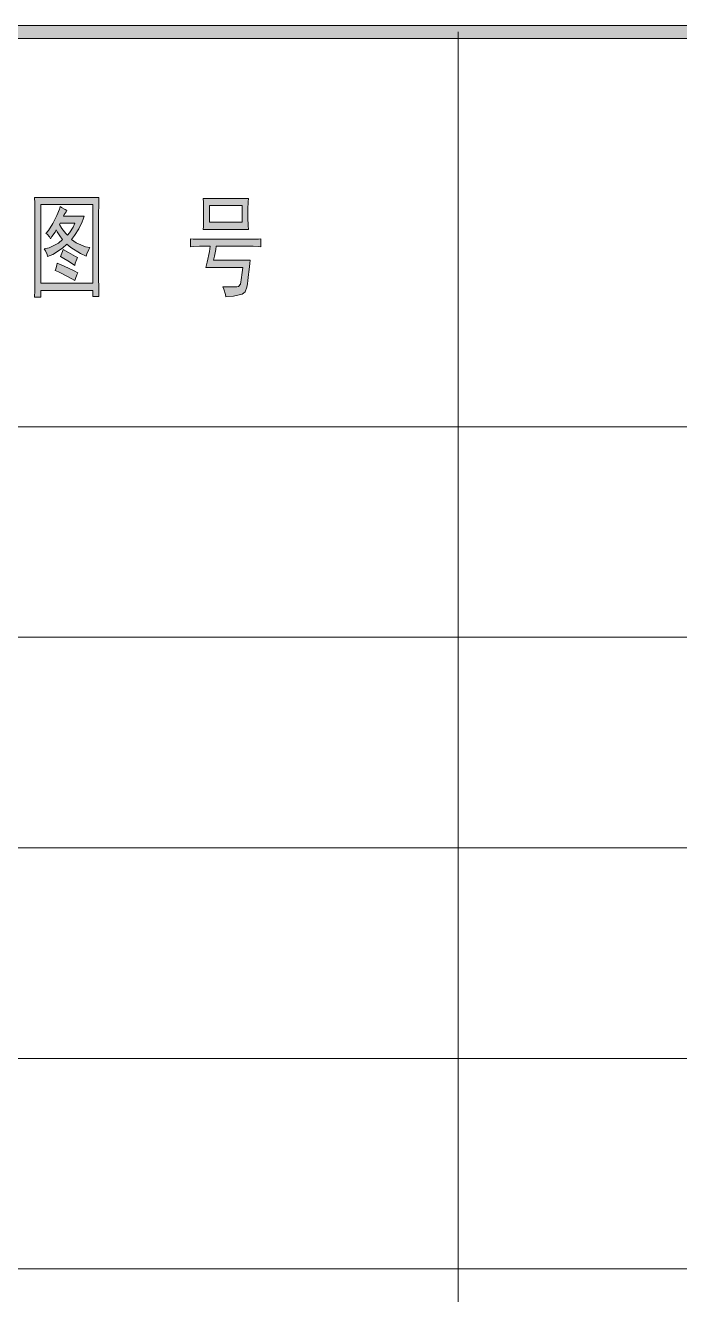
# Model space of a CAD drawing. Header units: millimetres. Extents: x 0 to 207, y 0 to 293.
# Drawn here: x 50.32 to 74.8, y 195.37 to 242.88 of the extents above; entities that cross this region are included whole.
import ezdxf

# ---------------------------------------------------------------- set-up
doc = ezdxf.new("R2010")
doc.units = ezdxf.units.MM

msp = doc.modelspace()

# ---------------------------------------------------------------- hatches: boundary and pattern name
h = msp.add_hatch(color=0)
h.dxf.hatch_style = 2
h.paths.add_polyline_path([(201.9935, 242.883972), (201.9935, 242.390083), (25.124833, 242.390083), (25.124833, 242.883972)])
h = msp.add_hatch(color=0)
h.paths.add_polyline_path([(53.068361, 236.438722), (53.061306, 236.234111), (53.05425, 235.7755), (53.05425, 235.528556), (53.05425, 233.750556), (53.05425, 233.493028), (53.061306, 232.985028), (53.068361, 232.738083), (52.835528, 232.738083), (52.835528, 232.953278), (50.89525, 232.953278), (50.89525, 232.702806), (50.662417, 232.702806), (50.665944, 232.960333), (50.673, 233.493028), (50.673, 233.768194), (50.673, 235.528556), (50.673, 235.768444), (50.665944, 236.223528), (50.662417, 236.438722)])
h.paths.add_polyline_path([(52.835528, 233.2355), (52.835528, 236.174139), (50.89525, 236.174139), (50.89525, 233.2355)])
h = msp.add_hatch(color=0)
h.paths.add_polyline_path([(58.659889, 236.406972), (58.652833, 236.2835), (58.645778, 236.001278), (58.645778, 235.842528), (58.645778, 235.683778), (58.652833, 235.387444), (58.659889, 235.246333), (56.973611, 235.246333), (56.977139, 235.359222), (56.984194, 235.634389), (56.984194, 235.793139), (56.984194, 235.958944), (56.977139, 236.265861), (56.973611, 236.406972)])
h.paths.add_polyline_path([(58.427056, 235.510917), (58.427056, 236.142389), (57.206444, 236.142389), (57.206444, 235.510917)])
h = msp.add_hatch(color=0)
h.paths.add_polyline_path([(51.868917, 235.958944), (51.837167, 235.909556), (51.770139, 235.800194), (51.741917, 235.74375), (52.521556, 235.74375), (52.496861, 235.669667), (52.422778, 235.486222), (52.369861, 235.376861), (52.316944, 235.271028), (52.154667, 235.0135), (52.045306, 234.861806), (52.218167, 234.738333), (52.560361, 234.590167), (52.729694, 234.565472), (52.690889, 234.487861), (52.620333, 234.332639), (52.592111, 234.247972), (52.376917, 234.339694), (52.017083, 234.565472), (51.868917, 234.696), (51.703111, 234.53725), (51.343278, 234.307944), (51.14925, 234.230333), (51.131611, 234.307944), (51.068111, 234.449056), (51.02225, 234.512556), (51.209222, 234.554889), (51.551417, 234.731278), (51.706639, 234.861806), (51.6255, 234.971167), (51.509083, 235.154611), (51.473806, 235.228694), (51.424417, 235.144028), (51.311528, 234.978222), (51.255083, 234.897083), (51.21275, 234.964111), (51.128083, 235.062889), (51.078694, 235.094639), (51.177472, 235.211056), (51.346806, 235.472111), (51.417361, 235.61675), (51.487917, 235.764917), (51.586694, 236.008333), (51.614917, 236.107111), (51.671361, 236.068306), (51.801889, 235.990694)])
h.paths.add_polyline_path([(51.590222, 235.42625), (51.678417, 235.285139), (51.830111, 235.087583), (51.893611, 235.027611), (51.967694, 235.112278), (52.108806, 235.334528), (52.172306, 235.475639), (51.614917, 235.475639)])
h = msp.add_hatch(color=0)
h.dxf.hatch_style = 2
h.paths.add_polyline_path([(58.726917, 234.879444), (58.839806, 234.879444), (59.037361, 234.8865), (59.122028, 234.897083), (59.122028, 234.597222), (59.037361, 234.604278), (58.839806, 234.614861), (58.726917, 234.614861), (57.460444, 234.614861), (57.439278, 234.498444), (57.386361, 234.240917), (57.358139, 234.099806), (58.726917, 234.099806), (58.709278, 233.96575), (58.684583, 233.7435), (58.674, 233.651778), (58.666944, 233.560056), (58.64225, 233.337806), (58.624611, 233.210806), (58.606972, 233.080278), (58.536417, 232.907417), (58.4835, 232.861556), (58.430583, 232.815694), (58.098972, 232.745139), (57.820278, 232.720444), (57.799111, 232.812167), (57.739139, 233.002667), (57.703861, 233.101444), (57.915528, 233.094389), (58.180111, 233.094389), (58.233028, 233.101444), (58.289472, 233.112028), (58.363556, 233.196694), (58.377667, 233.277833), (58.395306, 233.355444), (58.430583, 233.627083), (58.448222, 233.817583), (57.065333, 233.817583), (57.11825, 234.015139), (57.199389, 234.413778), (57.227611, 234.614861), (56.948917, 234.614861), (56.828972, 234.614861), (56.599667, 234.604278), (56.497361, 234.597222), (56.497361, 234.897083), (56.599667, 234.8865), (56.828972, 234.879444), (56.948917, 234.879444)])
h = msp.add_hatch(color=0)
h.dxf.hatch_style = 2
h.paths.add_polyline_path([(51.731333, 234.498444), (51.928889, 234.382028), (52.197, 234.230333), (52.264028, 234.198583), (52.235806, 234.131556), (52.182889, 233.983389), (52.161722, 233.898722), (51.964167, 234.032778), (51.696056, 234.198583), (51.6255, 234.230333), (51.653722, 234.290306), (51.706639, 234.424361)])
h = msp.add_hatch(color=0)
h.dxf.hatch_style = 2
h.paths.add_polyline_path([(51.509083, 233.983389), (51.766611, 233.874028), (52.147611, 233.690583), (52.278139, 233.6165), (52.246389, 233.549472), (52.189944, 233.408361), (52.161722, 233.334278), (51.921833, 233.475389), (51.554944, 233.658833), (51.427944, 233.701167), (51.452639, 233.768194), (51.491444, 233.909306)])

# ---------------------------------------------------------------- linework, layer by layer
at = {"color": 0, "lineweight": 0}
for points in [[(201.9935, 242.883972), (201.9935, 242.390083), (25.124833, 242.390083), (25.124833, 242.883972)], [(53.068361, 236.438722), (53.061306, 236.234111), (53.05425, 235.7755), (53.05425, 235.528556), (53.05425, 233.750556), (53.05425, 233.493028), (53.061306, 232.985028), (53.068361, 232.738083), (52.835528, 232.738083), (52.835528, 232.953278), (50.89525, 232.953278), (50.89525, 232.702806), (50.662417, 232.702806), (50.665944, 232.960333), (50.673, 233.493028), (50.673, 233.768194), (50.673, 235.528556), (50.673, 235.768444), (50.665944, 236.223528), (50.662417, 236.438722)], [(52.835528, 233.2355), (52.835528, 236.174139), (50.89525, 236.174139), (50.89525, 233.2355)], [(58.659889, 236.406972), (58.652833, 236.2835), (58.645778, 236.001278), (58.645778, 235.842528), (58.645778, 235.683778), (58.652833, 235.387444), (58.659889, 235.246333), (56.973611, 235.246333), (56.977139, 235.359222), (56.984194, 235.634389), (56.984194, 235.793139), (56.984194, 235.958944), (56.977139, 236.265861), (56.973611, 236.406972)], [(51.868917, 235.958944), (51.837167, 235.909556), (51.770139, 235.800194), (51.741917, 235.74375), (52.521556, 235.74375), (52.496861, 235.669667), (52.422778, 235.486222), (52.369861, 235.376861), (52.316944, 235.271028), (52.154667, 235.0135), (52.045306, 234.861806), (52.218167, 234.738333), (52.560361, 234.590167), (52.729694, 234.565472), (52.690889, 234.487861), (52.620333, 234.332639), (52.592111, 234.247972), (52.376917, 234.339694), (52.017083, 234.565472), (51.868917, 234.696), (51.703111, 234.53725), (51.343278, 234.307944), (51.14925, 234.230333), (51.131611, 234.307944), (51.068111, 234.449056), (51.02225, 234.512556), (51.209222, 234.554889), (51.551417, 234.731278), (51.706639, 234.861806), (51.6255, 234.971167), (51.509083, 235.154611), (51.473806, 235.228694), (51.424417, 235.144028), (51.311528, 234.978222), (51.255083, 234.897083), (51.21275, 234.964111), (51.128083, 235.062889), (51.078694, 235.094639), (51.177472, 235.211056), (51.346806, 235.472111), (51.417361, 235.61675), (51.487917, 235.764917), (51.586694, 236.008333), (51.614917, 236.107111), (51.671361, 236.068306), (51.801889, 235.990694)], [(58.427056, 235.510917), (58.427056, 236.142389), (57.206444, 236.142389), (57.206444, 235.510917)], [(51.590222, 235.42625), (51.678417, 235.285139), (51.830111, 235.087583), (51.893611, 235.027611), (51.967694, 235.112278), (52.108806, 235.334528), (52.172306, 235.475639), (51.614917, 235.475639)], [(58.726917, 234.879444), (58.839806, 234.879444), (59.037361, 234.8865), (59.122028, 234.897083), (59.122028, 234.597222), (59.037361, 234.604278), (58.839806, 234.614861), (58.726917, 234.614861), (57.460444, 234.614861), (57.439278, 234.498444), (57.386361, 234.240917), (57.358139, 234.099806), (58.726917, 234.099806), (58.709278, 233.96575), (58.684583, 233.7435), (58.674, 233.651778), (58.666944, 233.560056), (58.64225, 233.337806), (58.624611, 233.210806), (58.606972, 233.080278), (58.536417, 232.907417), (58.4835, 232.861556), (58.430583, 232.815694), (58.098972, 232.745139), (57.820278, 232.720444), (57.799111, 232.812167), (57.739139, 233.002667), (57.703861, 233.101444), (57.915528, 233.094389), (58.180111, 233.094389), (58.233028, 233.101444), (58.289472, 233.112028), (58.363556, 233.196694), (58.377667, 233.277833), (58.395306, 233.355444), (58.430583, 233.627083), (58.448222, 233.817583), (57.065333, 233.817583), (57.11825, 234.015139), (57.199389, 234.413778), (57.227611, 234.614861), (56.948917, 234.614861), (56.828972, 234.614861), (56.599667, 234.604278), (56.497361, 234.597222), (56.497361, 234.897083), (56.599667, 234.8865), (56.828972, 234.879444), (56.948917, 234.879444)], [(51.731333, 234.498444), (51.928889, 234.382028), (52.197, 234.230333), (52.264028, 234.198583), (52.235806, 234.131556), (52.182889, 233.983389), (52.161722, 233.898722), (51.964167, 234.032778), (51.696056, 234.198583), (51.6255, 234.230333), (51.653722, 234.290306), (51.706639, 234.424361)], [(51.509083, 233.983389), (51.766611, 233.874028), (52.147611, 233.690583), (52.278139, 233.6165), (52.246389, 233.549472), (52.189944, 233.408361), (52.161722, 233.334278), (51.921833, 233.475389), (51.554944, 233.658833), (51.427944, 233.701167), (51.452639, 233.768194), (51.491444, 233.909306)]]:
    msp.add_lwpolyline(points, close=True, dxfattribs=at)
for points in [[(66.509194, 242.637028), (66.509194, 15.889111)], [(25.124833, 227.859167), (201.9935, 227.859167)], [(25.124833, 219.974583), (201.9935, 219.974583)], [(25.124833, 212.093528), (201.9935, 212.093528)], [(25.124833, 204.208944), (201.9935, 204.208944)], [(25.124833, 196.327889), (201.9935, 196.327889)]]:
    msp.add_lwpolyline(points, dxfattribs=at)

doc.saveas('drawing.dxf')
